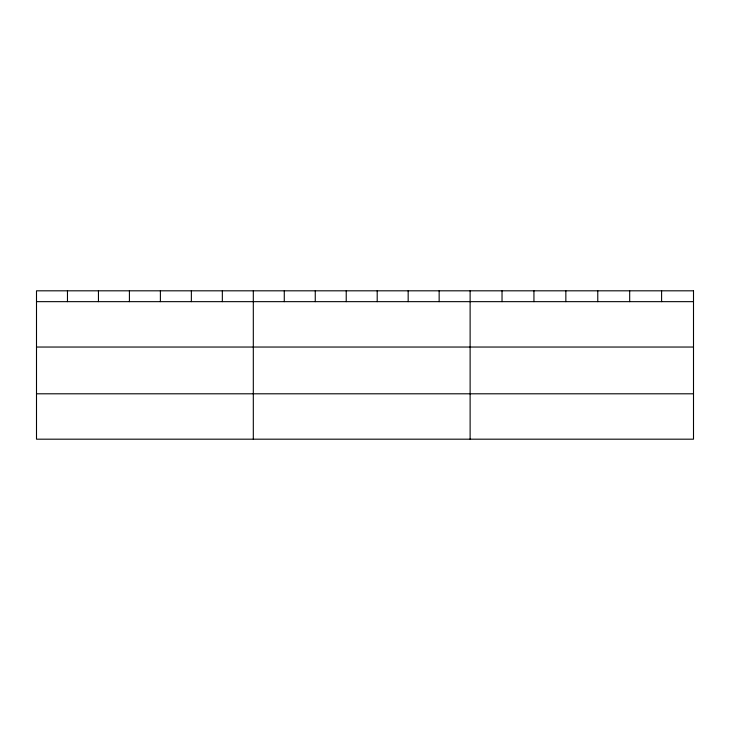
<?xml version="1.0" encoding="UTF-8"?>
<svg xmlns="http://www.w3.org/2000/svg" width="730" height="730" viewBox="0 0 730 730"><rect width="100%" height="100%" fill="white"/><g stroke="black" fill="none" stroke-linecap="round" stroke-linejoin="round"><path stroke-width="1.09" d="M36.5 301.654L693.5 301.654M36.5 347.042L693.5 347.042M36.5 393.798L693.5 393.798M661.59 290.814L661.59 301.654M629.68 290.814L629.68 301.654M597.77 290.814L597.77 301.654M565.85 290.814L565.85 301.654M533.94 290.814L533.94 301.654M502.03 290.814L502.03 301.654M470.12 290.814L470.12 439.186M439.15 290.814L439.15 301.654M408.17 290.814L408.17 301.654M377.2 290.814L377.2 301.654M346.23 290.814L346.23 301.654M315.26 290.814L315.26 301.654M284.28 290.814L284.28 301.654M253.31 290.814L253.31 439.186M222.34 290.814L222.34 301.654M191.36 290.814L191.36 301.654M160.39 290.814L160.39 301.654M129.42 290.814L129.42 301.654M98.45 290.814L98.45 301.654M67.47 290.814L67.47 301.654M693.5 290.814L36.5 290.814L36.5 439.186L693.5 439.186L693.5 290.814"/></g></svg>
